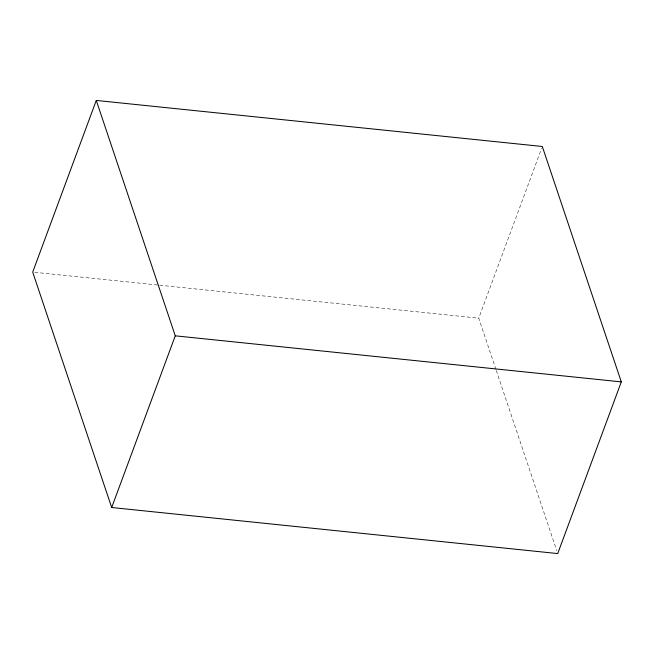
<?xml version="1.0" encoding="UTF-8"?>
<svg xmlns="http://www.w3.org/2000/svg" width="654" height="654" viewBox="0 0 654 654"><rect width="100%" height="100%" fill="white"/><g stroke="black" fill="none" stroke-linecap="round" stroke-linejoin="round"><path stroke-width="0.49" stroke-dasharray="3.27 2.45" d="M495.969 369.518L478.736 318.171L541.602 148.401M34.736 272.326L158.685 285.119M159.707 285.226L478.736 318.171M496.288 370.483L556.75 550.668"/><path stroke-width="0.98" d="M96.277 100.43L32.7 272.113L111.687 507.512L557.723 553.57L621.3 381.887L542.313 146.488L96.277 100.43L175.264 335.829L111.687 507.512M175.264 335.829L621.3 381.887"/></g></svg>
